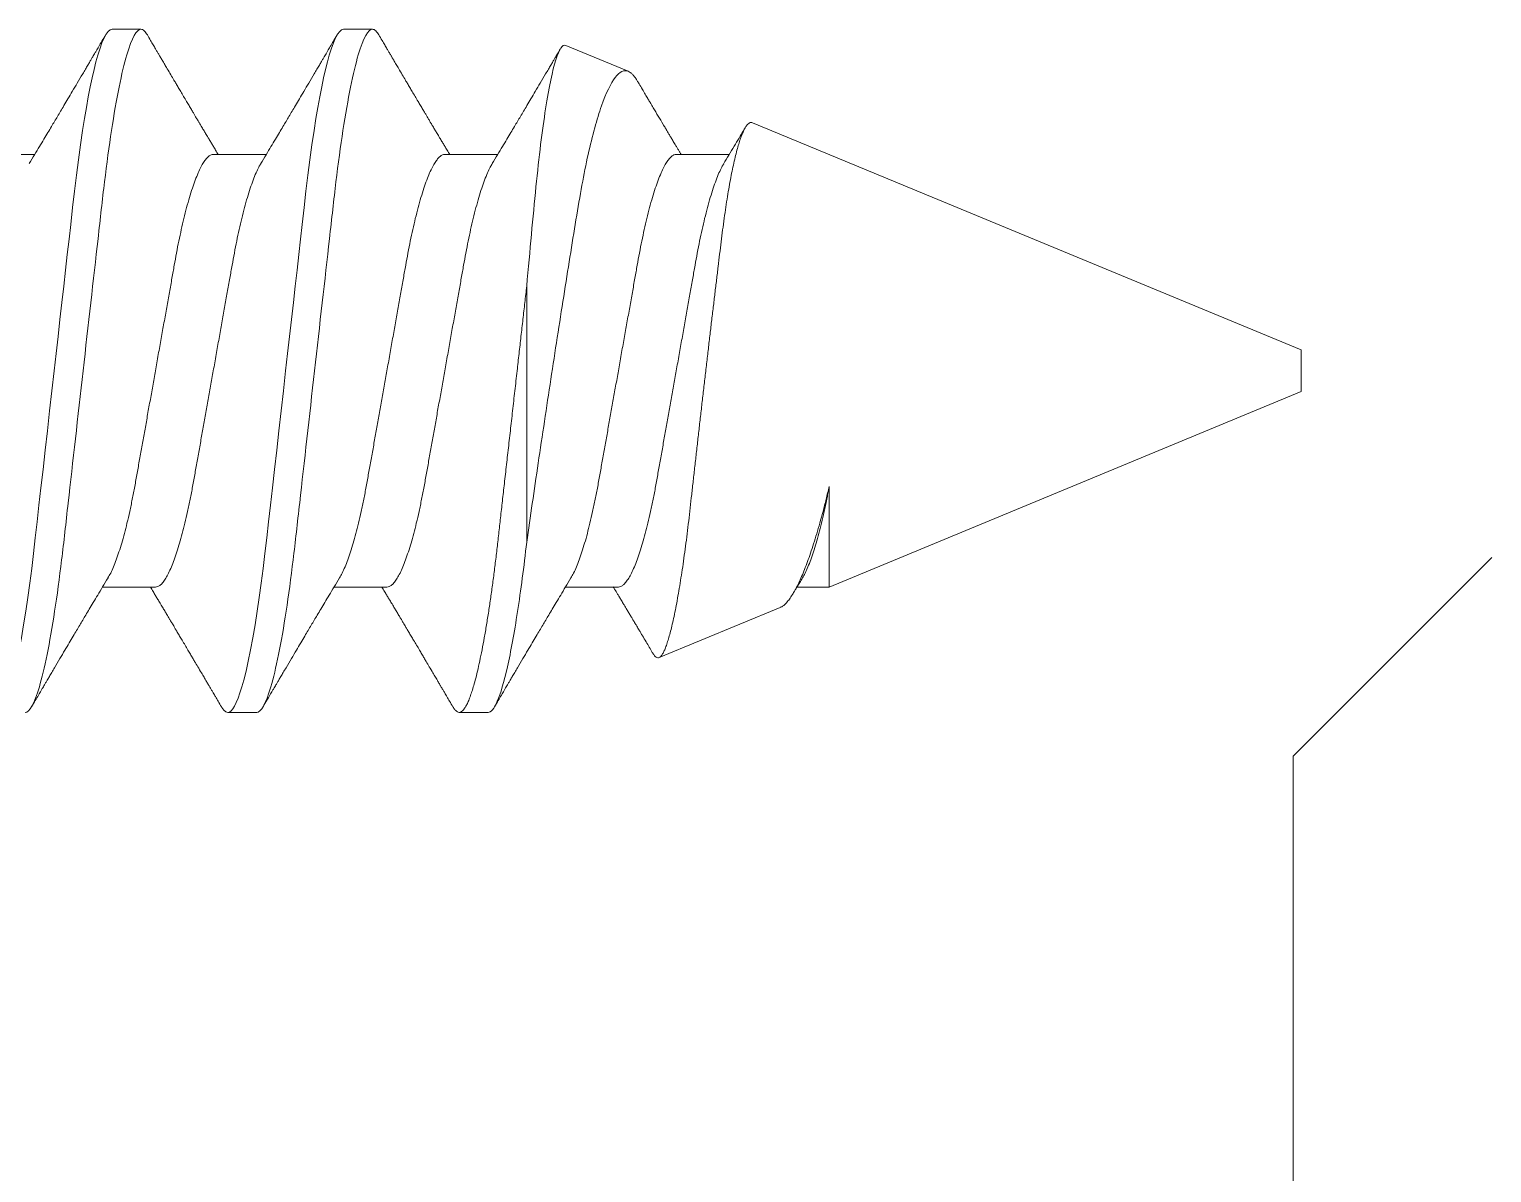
# Model space of a CAD drawing. Extents: x -82 to 113, y -82 to 93.
# Drawn here: x 27.432 to 27.7829, y 70.3162 to 70.5906 of the extents above; entities that cross this region are included whole.
import ezdxf

# ---------------------------------------------------------------- set-up
doc = ezdxf.new("R2010")
doc.units = 0
doc.header["$MEASUREMENT"] = 0
doc.linetypes.add('SLD-Solid', pattern=[0])
doc.layers.get('0').update_dxf_attribs({"linetype": 'CONTINUOUS'})
doc.layers.add('Ballons', color=7, linetype='CONTINUOUS')

# ---------------------------------------------------------------- blocks, each defined once
blk = doc.blocks.new('20254')
at = {"color": 7, "linetype": 'SLD-Solid', "lineweight": 15}
for p, q in [((1.24931, 0.082), (1.24236, 0.082)), ((1.30486, 0.082), (1.29792, 0.082)), ((1.37498, 0.05678), (1.34589, 0.06884)), ((1.225, 0.05193), (1.21229, 0.05193)), ((1.28056, 0.05193), (1.26785, 0.05193)), ((1.33611, 0.05193), (1.3234, 0.05193)), ((1.3867, 0.05193), (1.37896, 0.05193)), ((1.5, 0.005), (1.3867, 0.05193)), ((1.3867, 0.0278), (1.3867, 0.05193)), ((1.31411, -0.02037), (1.31411, 0.04113)), ((1.5, 0), (1.5, 0.005)), ((1.5, -0.005), (1.5, 0)), ((1.36829, -0.05956), (1.5, -0.005)), ((1.18333, -0.05193), (1.19604, -0.05193)), ((1.23889, -0.05193), (1.2516, -0.05193)), ((1.29444, -0.05193), (1.30715, -0.05193)), ((1.35, -0.05193), (1.36271, -0.05193)), ((1.32346, -0.07813), (1.33846, -0.07191)), ((1.21458, -0.082), (1.22153, -0.082)), ((1.27014, -0.082), (1.27708, -0.082))]:
    blk.add_line(p, q, dxfattribs=at)
at = {"color": 7, "linetype": 'SLD-Solid', "lineweight": 15, "flags": 128}
for points in [[(1.18527, 0.08062), (1.1854, 0.08084), (1.18588, 0.08149), (1.18635, 0.08187), (1.18681, 0.082), (1.18719, 0.08191), (1.18759, 0.08163), (1.188, 0.08116), (1.18842, 0.08049), (1.18886, 0.07962), (1.1893, 0.07857), (1.18974, 0.07732), (1.19019, 0.07589), (1.19064, 0.07426), (1.19119, 0.07209), (1.19173, 0.06966), (1.19228, 0.06699), (1.19282, 0.0641), (1.19335, 0.061), (1.19387, 0.05772), (1.19436, 0.05442), (1.19484, 0.051), (1.1953, 0.04746), (1.19574, 0.04382), (1.19617, 0.04011), (1.1966, 0.03626), (1.19705, 0.03226), (1.19752, 0.02812), (1.19802, 0.02366), (1.19854, 0.01907), (1.19907, 0.01439), (1.19961, 0.00963), (1.20015, 0.00483), (1.20069, 0), (1.20116, -0.00413), (1.20163, -0.00825), (1.20209, -0.01233), (1.20254, -0.01637), (1.20299, -0.02035), (1.20342, -0.02418), (1.20385, -0.02793), (1.20426, -0.03158), (1.20466, -0.03513), (1.20512, -0.03921), (1.20557, -0.04312), (1.20603, -0.04694), (1.20651, -0.05067), (1.20701, -0.05426), (1.20752, -0.05772), (1.20796, -0.06054), (1.20842, -0.06323), (1.20888, -0.06576), (1.20934, -0.06814), (1.20981, -0.07035), (1.21027, -0.07235), (1.21072, -0.07417), (1.21118, -0.07581), (1.21163, -0.07725), (1.21215, -0.07872), (1.21267, -0.07992), (1.21317, -0.08084), (1.21366, -0.08149), (1.21413, -0.08187), (1.21458, -0.082), (1.21458, -0.082)], [(1.24083, 0.08062), (1.24095, 0.08084), (1.24144, 0.08149), (1.24191, 0.08187), (1.24236, 0.082), (1.24275, 0.08191), (1.24314, 0.08163), (1.24356, 0.08116), (1.24398, 0.08049), (1.24441, 0.07962), (1.24485, 0.07857), (1.24529, 0.07732), (1.24574, 0.07589), (1.2462, 0.07426), (1.24674, 0.07209), (1.24729, 0.06966), (1.24783, 0.06699), (1.24837, 0.0641), (1.24891, 0.061), (1.24943, 0.05772), (1.24992, 0.05442), (1.25039, 0.051), (1.25085, 0.04746), (1.25129, 0.04382), (1.25172, 0.04011), (1.25216, 0.03626), (1.25261, 0.03226), (1.25307, 0.02812), (1.25358, 0.02366), (1.2541, 0.01907), (1.25463, 0.01439), (1.25516, 0.00963), (1.2557, 0.00483), (1.25625, 0), (1.25672, -0.00413), (1.25718, -0.00825), (1.25764, -0.01233), (1.2581, -0.01637), (1.25855, -0.02035), (1.25898, -0.02418), (1.2594, -0.02793), (1.25982, -0.03158), (1.26022, -0.03513), (1.26068, -0.03921), (1.26112, -0.04312), (1.26158, -0.04694), (1.26206, -0.05067), (1.26256, -0.05426), (1.26307, -0.05772), (1.26352, -0.06054), (1.26397, -0.06323), (1.26443, -0.06576), (1.2649, -0.06814), (1.26536, -0.07035), (1.26582, -0.07235), (1.26628, -0.07417), (1.26673, -0.07581), (1.26718, -0.07725), (1.26771, -0.07872), (1.26823, -0.07992), (1.26873, -0.08084), (1.26922, -0.08149), (1.26969, -0.08187), (1.27014, -0.082), (1.27014, -0.082)]]:
    blk.add_lwpolyline(points, dxfattribs=at)
at = {"color": 7, "linetype": 'SLD-Solid', "lineweight": 15}
for points, knots in [([(1.19375, 0.082), (1.19475, 0.082), (1.19592, 0.08), (1.19837, 0.07169), (1.19964, 0.06538), (1.2014, 0.05388), (1.20197, 0.04973), (1.20302, 0.04105), (1.20351, 0.03655), (1.20516, 0.02194), (1.2064, 0.01099), (1.20888, -0.01099), (1.21012, -0.02194), (1.21177, -0.03655), (1.21226, -0.04105), (1.21331, -0.04973), (1.21387, -0.05388), (1.21564, -0.06538), (1.21691, -0.07169), (1.21936, -0.08), (1.22053, -0.082), (1.22153, -0.082)], [0, 0, 0, 0, 0.125, 0.125, 0.25, 0.25, 0.3125, 0.3125, 0.375, 0.375, 0.5, 0.5, 0.625, 0.625, 0.6875, 0.6875, 0.75, 0.75, 0.875, 0.875, 1, 1, 1, 1]), ([(1.24931, 0.082), (1.25031, 0.082), (1.25148, 0.08), (1.25392, 0.07169), (1.2552, 0.06538), (1.25696, 0.05388), (1.25752, 0.04973), (1.25858, 0.04105), (1.25907, 0.03655), (1.26072, 0.02194), (1.26195, 0.01099), (1.26443, -0.01099), (1.26567, -0.02194), (1.26732, -0.03655), (1.26781, -0.04105), (1.26886, -0.04973), (1.26943, -0.05388), (1.27119, -0.06538), (1.27246, -0.07169), (1.27491, -0.08), (1.27608, -0.082), (1.27708, -0.082)], [0, 0, 0, 0, 0.125, 0.125, 0.25, 0.25, 0.3125, 0.3125, 0.375, 0.375, 0.5, 0.5, 0.625, 0.625, 0.6875, 0.6875, 0.75, 0.75, 0.875, 0.875, 1, 1, 1, 1]), ([(1.29639, 0.08062), (1.29643, 0.08069), (1.29663, 0.08108), (1.29699, 0.08152), (1.29747, 0.08192), (1.2979, 0.08204), (1.2983, 0.08194), (1.2987, 0.08166), (1.29911, 0.08119), (1.29954, 0.08052), (1.29997, 0.07965), (1.30041, 0.0786), (1.30085, 0.07735), (1.3013, 0.07592), (1.30178, 0.07419), (1.3023, 0.07213), (1.30284, 0.0697), (1.30339, 0.06703), (1.30393, 0.06414), (1.30446, 0.06104), (1.30498, 0.05781), (1.30547, 0.05446), (1.30595, 0.05104), (1.30641, 0.04749), (1.30685, 0.04386), (1.30728, 0.04012), (1.30771, 0.03626), (1.30816, 0.03226), (1.30864, 0.02806), (1.30913, 0.02366), (1.30965, 0.01907), (1.31018, 0.01439), (1.31072, 0.00963), (1.31126, 0.00483), (1.31178, 0.00023), (1.31227, -0.00414), (1.31274, -0.00826), (1.3132, -0.01234), (1.31366, -0.01639), (1.31396, -0.01904), (1.31411, -0.02037)], [0, 0, 0, 0, 0.006963, 0.035296, 0.063289, 0.090904, 0.1145, 0.138375, 0.162508, 0.186872, 0.211441, 0.235743, 0.260189, 0.284748, 0.309391, 0.338795, 0.368222, 0.39762, 0.426938, 0.456125, 0.485129, 0.512603, 0.539828, 0.566767, 0.593385, 0.619672, 0.646109, 0.672884, 0.699964, 0.72862, 0.757526, 0.786636, 0.8159, 0.845269, 0.874689, 0.899882, 0.925041, 0.950135, 0.975132, 1, 1, 1, 1]), ([(1.30486, 0.082), (1.30553, 0.082), (1.30627, 0.08114), (1.30783, 0.07749), (1.30866, 0.0747), (1.31031, 0.06741), (1.31113, 0.0629), (1.3127, 0.05271), (1.31344, 0.04703), (1.31411, 0.04113)], [0, 0, 0, 0, 0.25, 0.25, 0.5, 0.5, 0.75, 0.75, 1, 1, 1, 1]), ([(1.21362, 0.04973), (1.21318, 0.05045), (1.21236, 0.05182), (1.21119, 0.05377), (1.21012, 0.05555), (1.20917, 0.05715), (1.20832, 0.05857), (1.20755, 0.05986), (1.20682, 0.06109), (1.20607, 0.06235), (1.20523, 0.06376), (1.2043, 0.06535), (1.20323, 0.06715), (1.20205, 0.06914), (1.201, 0.07092), (1.20015, 0.07236), (1.19958, 0.07334), (1.19909, 0.07417), (1.19873, 0.07477), (1.19847, 0.07522), (1.19823, 0.07563), (1.19792, 0.07615), (1.19748, 0.0769), (1.19689, 0.0779), (1.19613, 0.0792), (1.19558, 0.08013), (1.19528, 0.08064)], [0, 0, 0, 0, 0.069971, 0.133057, 0.190547, 0.242491, 0.288789, 0.328728, 0.367368, 0.408273, 0.451738, 0.504295, 0.56186, 0.626323, 0.697702, 0.734108, 0.765806, 0.792587, 0.814446, 0.823999, 0.836768, 0.853658, 0.874669, 0.909102, 0.950877, 1, 1, 1, 1]), ([(1.24083, 0.08064), (1.24057, 0.0802), (1.2401, 0.0794), (1.23945, 0.07829), (1.23893, 0.0774), (1.23855, 0.07677), (1.23831, 0.07635), (1.23817, 0.07611), (1.23798, 0.07579), (1.23768, 0.07529), (1.23722, 0.07449), (1.23666, 0.07354), (1.23596, 0.07237), (1.23522, 0.0711), (1.23451, 0.06991), (1.23392, 0.06891), (1.23338, 0.068), (1.23278, 0.06698), (1.23212, 0.06585), (1.23145, 0.06473), (1.23082, 0.06367), (1.23028, 0.06276), (1.2298, 0.06195), (1.22942, 0.06131), (1.22912, 0.06081), (1.22888, 0.0604), (1.22862, 0.05996), (1.22828, 0.05939), (1.22785, 0.05866), (1.22736, 0.05784), (1.22681, 0.05693), (1.22626, 0.056), (1.22572, 0.0551), (1.22522, 0.05426), (1.22469, 0.05339), (1.22423, 0.05261), (1.22392, 0.0521), (1.22382, 0.05193)], [0, 0, 0, 0, 0.045775, 0.084131, 0.115074, 0.138612, 0.150192, 0.158483, 0.163856, 0.183478, 0.211094, 0.246472, 0.282539, 0.333808, 0.378477, 0.407016, 0.438347, 0.473682, 0.513015, 0.556336, 0.590525, 0.623905, 0.651915, 0.674505, 0.691683, 0.703738, 0.717681, 0.737473, 0.76311, 0.793819, 0.82368, 0.85875, 0.890451, 0.918808, 0.946488, 0.981767, 1, 1, 1, 1]), ([(1.26917, 0.04973), (1.26874, 0.05045), (1.26792, 0.05182), (1.26674, 0.05377), (1.26568, 0.05555), (1.26472, 0.05715), (1.26388, 0.05857), (1.26311, 0.05986), (1.26238, 0.06109), (1.26163, 0.06235), (1.26079, 0.06376), (1.25985, 0.06535), (1.25879, 0.06715), (1.25761, 0.06914), (1.25656, 0.07092), (1.25571, 0.07236), (1.25513, 0.07334), (1.25464, 0.07417), (1.25429, 0.07477), (1.25402, 0.07522), (1.25378, 0.07563), (1.25347, 0.07615), (1.25304, 0.0769), (1.25245, 0.0779), (1.25168, 0.0792), (1.25113, 0.08013), (1.25084, 0.08064)], [0, 0, 0, 0, 0.06997, 0.133056, 0.190547, 0.242492, 0.288789, 0.328727, 0.367368, 0.408273, 0.451739, 0.504296, 0.561859, 0.626323, 0.697701, 0.734108, 0.765807, 0.792588, 0.814447, 0.823999, 0.836769, 0.853658, 0.87467, 0.909103, 0.950877, 1, 1, 1, 1]), ([(1.29639, 0.08064), (1.29613, 0.0802), (1.29565, 0.0794), (1.29501, 0.07829), (1.29448, 0.0774), (1.29411, 0.07677), (1.29387, 0.07635), (1.29372, 0.07611), (1.29354, 0.07579), (1.29324, 0.07529), (1.29277, 0.07449), (1.29221, 0.07354), (1.29152, 0.07237), (1.29077, 0.0711), (1.29007, 0.06991), (1.28948, 0.06891), (1.28894, 0.068), (1.28834, 0.06698), (1.28767, 0.06585), (1.28701, 0.06473), (1.28638, 0.06367), (1.28584, 0.06276), (1.28536, 0.06195), (1.28497, 0.06131), (1.28468, 0.06081), (1.28443, 0.0604), (1.28417, 0.05996), (1.28384, 0.05939), (1.2834, 0.05866), (1.28291, 0.05784), (1.28237, 0.05693), (1.28182, 0.056), (1.28127, 0.0551), (1.28077, 0.05426), (1.28025, 0.05339), (1.27979, 0.05261), (1.27948, 0.0521), (1.27937, 0.05193)], [0, 0, 0, 0, 0.0457763, 0.0841311, 0.1150753, 0.1386121, 0.1501926, 0.1584832, 0.1638562, 0.1834789, 0.2110939, 0.2464732, 0.2825388, 0.3338072, 0.3784767, 0.4070159, 0.4383471, 0.4736824, 0.5130146, 0.556337, 0.5905243, 0.6239058, 0.6519153, 0.6745058, 0.6916829, 0.7037371, 0.7176809, 0.7374726, 0.7631106, 0.7938185, 0.8236794, 0.8587502, 0.8904516, 0.9188074, 0.9464869, 0.9817661, 1, 1, 1, 1]), ([(1.32473, 0.04973), (1.32429, 0.05045), (1.32347, 0.05182), (1.3223, 0.05377), (1.32124, 0.05555), (1.32028, 0.05715), (1.31943, 0.05857), (1.31867, 0.05986), (1.31793, 0.06109), (1.31718, 0.06235), (1.31634, 0.06376), (1.31541, 0.06535), (1.31434, 0.06715), (1.31316, 0.06914), (1.31211, 0.07092), (1.31126, 0.07236), (1.31069, 0.07334), (1.3102, 0.07417), (1.30985, 0.07477), (1.30958, 0.07522), (1.30934, 0.07563), (1.30903, 0.07615), (1.30859, 0.0769), (1.308, 0.0779), (1.30724, 0.0792), (1.30669, 0.08013), (1.30639, 0.08064)], [0, 0, 0, 0, 0.069971, 0.133057, 0.190547, 0.242491, 0.288789, 0.328728, 0.367368, 0.408273, 0.451738, 0.504295, 0.56186, 0.626323, 0.697702, 0.734108, 0.765806, 0.792587, 0.814446, 0.823999, 0.836768, 0.853658, 0.874669, 0.909102, 0.950877, 1, 1, 1, 1]), ([(1.34438, 0.06781), (1.34434, 0.06773), (1.34406, 0.06725), (1.34352, 0.06634), (1.34273, 0.06501), (1.34205, 0.06386), (1.3415, 0.06294), (1.34114, 0.06232), (1.34081, 0.06178), (1.34056, 0.06135), (1.34034, 0.06099), (1.34012, 0.06061), (1.33984, 0.06015), (1.33949, 0.05956), (1.33907, 0.05885), (1.3386, 0.05807), (1.33813, 0.05728), (1.33769, 0.05653), (1.33722, 0.05575), (1.33673, 0.05494), (1.33627, 0.05417), (1.33581, 0.05339), (1.33552, 0.05291), (1.33474, 0.05162), (1.33492, 0.05192), (1.33493, 0.05193)], [0, 0, 0, 0, 0.013873, 0.089868, 0.171688, 0.264517, 0.305472, 0.345937, 0.37994, 0.407182, 0.427661, 0.448037, 0.47823, 0.514601, 0.559283, 0.611364, 0.661923, 0.708696, 0.751689, 0.810178, 0.859833, 0.900848, 0.944728, 0.998455, 1, 1, 1, 1]), ([(1.36829, -0.05956), (1.36817, -0.05959), (1.36794, -0.05965), (1.36757, -0.05953), (1.3672, -0.05925), (1.36681, -0.05879), (1.36642, -0.05815), (1.36602, -0.05732), (1.36561, -0.05631), (1.36519, -0.05512), (1.36477, -0.05373), (1.36435, -0.05215), (1.36392, -0.05038), (1.3635, -0.04846), (1.36309, -0.0464), (1.36269, -0.0442), (1.36229, -0.04184), (1.3619, -0.03932), (1.36151, -0.03664), (1.36113, -0.03386), (1.36077, -0.03099), (1.36042, -0.02806), (1.36005, -0.02501), (1.35967, -0.02185), (1.35928, -0.0186), (1.35888, -0.01526), (1.35847, -0.01185), (1.35806, -0.00838), (1.35765, -0.00484), (1.35723, -0.00124), (1.3568, 0.0024), (1.35638, 0.00603), (1.35597, 0.00962), (1.35556, 0.01317), (1.35516, 0.01673), (1.35476, 0.02027), (1.35436, 0.02379), (1.35398, 0.02721), (1.35361, 0.03052), (1.35326, 0.03371), (1.35289, 0.03684), (1.35252, 0.0399), (1.35213, 0.04286), (1.35174, 0.04571), (1.35134, 0.04843), (1.35093, 0.05101), (1.35052, 0.05347), (1.3501, 0.05579), (1.34968, 0.05795), (1.34926, 0.05993), (1.34885, 0.06172), (1.34844, 0.06332), (1.34803, 0.06473), (1.34762, 0.06596), (1.34722, 0.06699), (1.34683, 0.06779), (1.34645, 0.06838), (1.34609, 0.06875), (1.34573, 0.06892), (1.34536, 0.06888), (1.34498, 0.06862), (1.34466, 0.06827), (1.34446, 0.06792), (1.34439, 0.0678)], [0, 0, 0, 0, 0.014883, 0.029776, 0.044658, 0.059928, 0.075208, 0.090478, 0.106173, 0.121881, 0.137577, 0.153726, 0.169889, 0.186039, 0.201762, 0.217497, 0.233221, 0.249402, 0.265597, 0.281779, 0.297465, 0.313163, 0.328851, 0.344955, 0.361071, 0.377176, 0.393531, 0.409899, 0.426254, 0.443076, 0.459911, 0.476733, 0.493232, 0.509743, 0.526242, 0.543222, 0.560215, 0.577194, 0.593668, 0.610154, 0.626629, 0.64355, 0.660485, 0.677407, 0.694423, 0.711453, 0.728469, 0.745965, 0.763474, 0.78097, 0.798244, 0.815531, 0.832806, 0.850582, 0.868374, 0.88615, 0.90341, 0.920682, 0.937942, 0.955681, 0.973433, 0.991171, 1, 1, 1, 1]), ([(1.37497, 0.05676), (1.37508, 0.05672), (1.3754, 0.0566), (1.37595, 0.05618), (1.37663, 0.0555), (1.37733, 0.05458), (1.37803, 0.0535), (1.37872, 0.05227), (1.3794, 0.05092), (1.38009, 0.0494), (1.38079, 0.0477), (1.38151, 0.04583), (1.38223, 0.04378), (1.38298, 0.04154), (1.38372, 0.03912), (1.38448, 0.03653), (1.38523, 0.03377), (1.38598, 0.03086), (1.38646, 0.02882), (1.3867, 0.0278)], [0, 0, 0, 0, 0.032154, 0.092816, 0.155511, 0.218268, 0.280964, 0.337647, 0.394376, 0.45106, 0.50944, 0.56787, 0.62625, 0.687446, 0.748696, 0.809891, 0.87324, 0.936652, 1, 1, 1, 1]), ([(1.38028, 0.04973), (1.38007, 0.05009), (1.37967, 0.05075), (1.37912, 0.05166), (1.37868, 0.0524), (1.37833, 0.05297), (1.37813, 0.05331), (1.37805, 0.05345), (1.37804, 0.05346)], [0, 0, 0, 0, 0.288096, 0.531588, 0.730374, 0.884357, 0.993461, 1, 1, 1, 1]), ([(1.21361, 0.04973), (1.21383, 0.04935), (1.21427, 0.04858), (1.21494, 0.0471), (1.2156, 0.0454), (1.21626, 0.04349), (1.21691, 0.04138), (1.21755, 0.03907), (1.21819, 0.03654), (1.21883, 0.03379), (1.21945, 0.03085), (1.22005, 0.02779), (1.22061, 0.02461), (1.2212, 0.02128), (1.22181, 0.01788), (1.22243, 0.0144), (1.22306, 0.0109), (1.2237, 0.00731), (1.22435, 0.00367), (1.22501, -0.00007), (1.22569, -0.00389), (1.22638, -0.00775), (1.22706, -0.01154), (1.22772, -0.01524), (1.22836, -0.01882), (1.22896, -0.02219), (1.22952, -0.02534), (1.23005, -0.02832), (1.23062, -0.03119), (1.23121, -0.03395), (1.23183, -0.03664), (1.23249, -0.03922), (1.23317, -0.04165), (1.23386, -0.04386), (1.23456, -0.04583), (1.23525, -0.04753), (1.23592, -0.04894), (1.23656, -0.05006), (1.23718, -0.0509), (1.23777, -0.0515), (1.23835, -0.05186), (1.23871, -0.05191), (1.23889, -0.05193)], [0, 0, 0, 0, 0.025043, 0.051294, 0.076128, 0.100977, 0.125773, 0.150453, 0.174953, 0.200674, 0.226058, 0.251043, 0.275664, 0.300588, 0.325918, 0.35012, 0.374574, 0.399221, 0.423998, 0.448841, 0.475188, 0.501456, 0.527569, 0.553452, 0.579036, 0.604257, 0.62765, 0.650889, 0.674505, 0.698468, 0.722729, 0.748719, 0.774908, 0.801219, 0.827575, 0.853898, 0.880109, 0.904652, 0.928968, 0.952999, 0.976692, 1, 1, 1, 1]), ([(1.225, 0.05193), (1.22519, 0.0519), (1.22558, 0.05185), (1.22619, 0.05144), (1.22682, 0.05077), (1.22748, 0.04982), (1.22815, 0.04858), (1.22882, 0.0471), (1.22949, 0.04539), (1.23015, 0.04349), (1.2308, 0.04138), (1.23144, 0.03907), (1.23208, 0.03654), (1.23271, 0.03379), (1.23334, 0.03085), (1.23393, 0.02779), (1.2345, 0.02461), (1.23509, 0.02128), (1.2357, 0.01788), (1.23632, 0.0144), (1.23695, 0.0109), (1.23759, 0.00731), (1.23823, 0.00367), (1.2389, -0.00007), (1.23958, -0.00389), (1.24027, -0.00775), (1.24095, -0.01154), (1.24161, -0.01524), (1.24224, -0.01882), (1.24284, -0.02219), (1.24341, -0.02534), (1.24394, -0.02832), (1.24451, -0.03119), (1.2451, -0.03395), (1.24572, -0.03664), (1.24638, -0.03922), (1.24706, -0.04165), (1.24775, -0.04386), (1.24845, -0.04583), (1.24914, -0.04753), (1.24975, -0.04883), (1.25012, -0.04946), (1.25027, -0.04971)], [0, 0, 0, 0, 0.024733, 0.049897, 0.075434, 0.10128, 0.127365, 0.153616, 0.178452, 0.203301, 0.228098, 0.252779, 0.277279, 0.303001, 0.328385, 0.353372, 0.377993, 0.402917, 0.428248, 0.452451, 0.476906, 0.501553, 0.526331, 0.551175, 0.577522, 0.603791, 0.629905, 0.655789, 0.681374, 0.706595, 0.729989, 0.753229, 0.776845, 0.800809, 0.82507, 0.851061, 0.877251, 0.903563, 0.92992, 0.956243, 0.982455, 1, 1, 1, 1]), ([(1.26917, 0.04973), (1.26939, 0.04935), (1.26983, 0.04858), (1.27049, 0.0471), (1.27116, 0.0454), (1.27181, 0.04349), (1.27246, 0.04138), (1.2731, 0.03907), (1.27375, 0.03654), (1.27438, 0.03379), (1.275, 0.03085), (1.2756, 0.02779), (1.27617, 0.02461), (1.27676, 0.02128), (1.27737, 0.01788), (1.27799, 0.0144), (1.27861, 0.0109), (1.27925, 0.00731), (1.2799, 0.00367), (1.28057, -0.00007), (1.28125, -0.00389), (1.28194, -0.00775), (1.28261, -0.01154), (1.28327, -0.01524), (1.28391, -0.01882), (1.28451, -0.02219), (1.28507, -0.02534), (1.28561, -0.02832), (1.28618, -0.03119), (1.28677, -0.03395), (1.28739, -0.03664), (1.28805, -0.03922), (1.28873, -0.04165), (1.28942, -0.04386), (1.29011, -0.04583), (1.2908, -0.04753), (1.29148, -0.04894), (1.29212, -0.05006), (1.29274, -0.0509), (1.29333, -0.0515), (1.2939, -0.05186), (1.29426, -0.05191), (1.29444, -0.05193)], [0, 0, 0, 0, 0.025043, 0.051294, 0.076128, 0.100977, 0.125773, 0.150453, 0.174953, 0.200674, 0.226058, 0.251043, 0.275664, 0.300587, 0.325918, 0.35012, 0.374574, 0.399221, 0.423998, 0.448841, 0.475188, 0.501456, 0.527569, 0.553452, 0.579036, 0.604257, 0.62765, 0.650889, 0.674505, 0.698468, 0.722729, 0.748719, 0.774908, 0.801219, 0.827575, 0.853898, 0.880109, 0.904652, 0.928968, 0.952999, 0.976692, 1, 1, 1, 1]), ([(1.28056, 0.05193), (1.28075, 0.0519), (1.28113, 0.05185), (1.28174, 0.05144), (1.28238, 0.05077), (1.28303, 0.04982), (1.28371, 0.04858), (1.28438, 0.0471), (1.28505, 0.04539), (1.2857, 0.04349), (1.28635, 0.04138), (1.28699, 0.03907), (1.28763, 0.03654), (1.28827, 0.03379), (1.28889, 0.03085), (1.28949, 0.02779), (1.29006, 0.02461), (1.29065, 0.02128), (1.29126, 0.01788), (1.29188, 0.0144), (1.2925, 0.0109), (1.29314, 0.00731), (1.29379, 0.00367), (1.29446, -0.00007), (1.29514, -0.00389), (1.29583, -0.00775), (1.2965, -0.01154), (1.29716, -0.01524), (1.2978, -0.01882), (1.2984, -0.02219), (1.29896, -0.02534), (1.2995, -0.02832), (1.30007, -0.03119), (1.30066, -0.03395), (1.30128, -0.03664), (1.30193, -0.03922), (1.30262, -0.04165), (1.30331, -0.04386), (1.304, -0.04583), (1.30469, -0.04753), (1.3053, -0.04883), (1.30568, -0.04946), (1.30583, -0.04971)], [0, 0, 0, 0, 0.0247332, 0.0498972, 0.075434, 0.1012797, 0.127365, 0.1536163, 0.1784515, 0.2033008, 0.2280981, 0.2527787, 0.2772794, 0.3030009, 0.3283854, 0.3533715, 0.3779927, 0.4029172, 0.4282484, 0.4524509, 0.4769056, 0.5015532, 0.5263312, 0.5511749, 0.5775221, 0.603791, 0.6299046, 0.6557889, 0.6813739, 0.7065948, 0.7299886, 0.7532288, 0.7768448, 0.8008093, 0.82507, 0.8510614, 0.8772508, 0.9035628, 0.9299197, 0.9562429, 0.9824545, 1, 1, 1, 1]), ([(1.32473, 0.04973), (1.32494, 0.04935), (1.32538, 0.04858), (1.32605, 0.0471), (1.32671, 0.0454), (1.32737, 0.04349), (1.32802, 0.04138), (1.32866, 0.03907), (1.3293, 0.03654), (1.32994, 0.03379), (1.33056, 0.03085), (1.33116, 0.02779), (1.33172, 0.02461), (1.33232, 0.02128), (1.33292, 0.01788), (1.33354, 0.0144), (1.33417, 0.0109), (1.33481, 0.00731), (1.33546, 0.00367), (1.33612, -0.00007), (1.3368, -0.00389), (1.33749, -0.00775), (1.33817, -0.01154), (1.33883, -0.01524), (1.33947, -0.01882), (1.34007, -0.02219), (1.34063, -0.02534), (1.34117, -0.02832), (1.34173, -0.03119), (1.34232, -0.03395), (1.34295, -0.03664), (1.3436, -0.03922), (1.34428, -0.04165), (1.34497, -0.04386), (1.34567, -0.04583), (1.34636, -0.04753), (1.34703, -0.04894), (1.34768, -0.05006), (1.34829, -0.0509), (1.34889, -0.0515), (1.34946, -0.05186), (1.34982, -0.05191), (1.35, -0.05193)], [0, 0, 0, 0, 0.025043, 0.051294, 0.076128, 0.100977, 0.125773, 0.150453, 0.174953, 0.200674, 0.226058, 0.251043, 0.275664, 0.300588, 0.325918, 0.35012, 0.374574, 0.399221, 0.423998, 0.448841, 0.475188, 0.501456, 0.527569, 0.553452, 0.579036, 0.604257, 0.62765, 0.650889, 0.674505, 0.698468, 0.722729, 0.748719, 0.774908, 0.801219, 0.827575, 0.853898, 0.880109, 0.904652, 0.928968, 0.952999, 0.976692, 1, 1, 1, 1]), ([(1.33611, 0.05193), (1.3363, 0.0519), (1.33669, 0.05185), (1.3373, 0.05144), (1.33793, 0.05077), (1.33859, 0.04982), (1.33926, 0.04858), (1.33994, 0.0471), (1.3406, 0.04539), (1.34126, 0.04349), (1.34191, 0.04138), (1.34255, 0.03907), (1.34319, 0.03654), (1.34383, 0.03379), (1.34445, 0.03085), (1.34505, 0.02779), (1.34561, 0.02461), (1.3462, 0.02128), (1.34681, 0.01788), (1.34743, 0.0144), (1.34806, 0.0109), (1.3487, 0.00731), (1.34935, 0.00367), (1.35001, -0.00007), (1.35069, -0.00389), (1.35138, -0.00775), (1.35206, -0.01154), (1.35272, -0.01524), (1.35336, -0.01882), (1.35396, -0.02219), (1.35452, -0.02534), (1.35505, -0.02832), (1.35562, -0.03119), (1.35621, -0.03395), (1.35683, -0.03664), (1.35749, -0.03922), (1.35817, -0.04165), (1.35886, -0.04386), (1.35956, -0.04583), (1.36025, -0.04753), (1.36086, -0.04883), (1.36123, -0.04946), (1.36138, -0.04971)], [0, 0, 0, 0, 0.024733, 0.049897, 0.075434, 0.10128, 0.127365, 0.153616, 0.178451, 0.203301, 0.228098, 0.252778, 0.277279, 0.303, 0.328385, 0.353371, 0.377992, 0.402917, 0.428248, 0.45245, 0.476905, 0.501552, 0.52633, 0.551174, 0.577521, 0.60379, 0.629904, 0.655788, 0.681373, 0.706594, 0.729988, 0.753228, 0.776844, 0.800808, 0.825069, 0.85106, 0.87725, 0.903562, 0.929918, 0.956242, 0.982453, 1, 1, 1, 1]), ([(1.38028, 0.04973), (1.3805, 0.04935), (1.38094, 0.04858), (1.3816, 0.0471), (1.38227, 0.0454), (1.38292, 0.04349), (1.38357, 0.04138), (1.38422, 0.03907), (1.38486, 0.03655), (1.38549, 0.03381), (1.38611, 0.03089), (1.38651, 0.02883), (1.3867, 0.0278)], [0, 0, 0, 0, 0.0999794, 0.2047019, 0.3037748, 0.4029033, 0.5018253, 0.6002807, 0.6980195, 0.8000889, 0.9008297, 1, 1, 1, 1]), ([(1.31411, 0.04113), (1.31498, 0.03505), (1.3159, 0.02872), (1.31785, 0.01557), (1.31888, 0.00874), (1.32092, -0.00466), (1.32197, -0.01142), (1.324, -0.02431), (1.32499, -0.03044), (1.32688, -0.04208), (1.32782, -0.0473), (1.32988, -0.0565), (1.33097, -0.06047), (1.33315, -0.06668), (1.33427, -0.06901), (1.33643, -0.07181), (1.33747, -0.07232), (1.33846, -0.07191)], [0, 0, 0, 0, 0.125, 0.125, 0.25, 0.25, 0.375, 0.375, 0.5, 0.5, 0.625, 0.625, 0.75, 0.75, 0.875, 0.875, 1, 1, 1, 1]), ([(1.32346, -0.07813), (1.32272, -0.07843), (1.32194, -0.07728), (1.32029, -0.07207), (1.31947, -0.06815), (1.31783, -0.05771), (1.31706, -0.05142), (1.3156, -0.03688), (1.31489, -0.0289), (1.31411, -0.02037)], [0, 0, 0, 0, 0.25, 0.25, 0.5, 0.5, 0.75, 0.75, 1, 1, 1, 1]), ([(1.19472, -0.04973), (1.19515, -0.05045), (1.19597, -0.05182), (1.19715, -0.05377), (1.19821, -0.05555), (1.19917, -0.05715), (1.20001, -0.05857), (1.20078, -0.05986), (1.20151, -0.06109), (1.20226, -0.06235), (1.2031, -0.06376), (1.20404, -0.06535), (1.2051, -0.06715), (1.20628, -0.06914), (1.20733, -0.07092), (1.20818, -0.07236), (1.20876, -0.07334), (1.20925, -0.07417), (1.2096, -0.07477), (1.20987, -0.07522), (1.21011, -0.07563), (1.21041, -0.07615), (1.21085, -0.0769), (1.21144, -0.0779), (1.2122, -0.0792), (1.21276, -0.08013), (1.21305, -0.08064)], [0, 0, 0, 0, 0.06997, 0.133056, 0.190547, 0.242491, 0.288789, 0.328727, 0.367368, 0.408273, 0.451739, 0.504295, 0.561859, 0.626323, 0.697701, 0.734108, 0.765807, 0.792588, 0.814447, 0.823999, 0.836769, 0.853657, 0.874669, 0.909103, 0.950877, 1, 1, 1, 1]), ([(1.22306, -0.08064), (1.22332, -0.0802), (1.22379, -0.0794), (1.22444, -0.07829), (1.22496, -0.0774), (1.22533, -0.07677), (1.22558, -0.07635), (1.22572, -0.07611), (1.22591, -0.07579), (1.2262, -0.07529), (1.22667, -0.0745), (1.22723, -0.07355), (1.22792, -0.07238), (1.22866, -0.07112), (1.22937, -0.06992), (1.22996, -0.06892), (1.2305, -0.068), (1.2311, -0.06699), (1.23177, -0.06585), (1.23244, -0.06473), (1.23307, -0.06367), (1.23361, -0.06276), (1.23408, -0.06195), (1.23447, -0.06131), (1.23476, -0.06081), (1.23501, -0.0604), (1.23527, -0.05996), (1.23561, -0.05939), (1.23604, -0.05866), (1.23653, -0.05784), (1.23708, -0.05693), (1.23763, -0.056), (1.23817, -0.0551), (1.23867, -0.05426), (1.23919, -0.05339), (1.23966, -0.05261), (1.23997, -0.0521), (1.24007, -0.05193)], [0, 0, 0, 0, 0.045774, 0.08413, 0.115072, 0.13861, 0.150189, 0.15848, 0.163852, 0.183434, 0.210946, 0.246161, 0.282089, 0.333268, 0.378004, 0.406681, 0.438141, 0.473574, 0.512974, 0.556334, 0.590531, 0.623912, 0.651921, 0.674511, 0.691688, 0.703742, 0.717685, 0.737478, 0.763114, 0.793822, 0.823683, 0.858752, 0.890453, 0.91881, 0.946488, 0.981766, 1, 1, 1, 1]), ([(1.25027, -0.04973), (1.25071, -0.05045), (1.25153, -0.05182), (1.2527, -0.05377), (1.25376, -0.05555), (1.25472, -0.05715), (1.25557, -0.05857), (1.25633, -0.05986), (1.25707, -0.06109), (1.25782, -0.06235), (1.25866, -0.06376), (1.25959, -0.06535), (1.26066, -0.06715), (1.26184, -0.06914), (1.26289, -0.07092), (1.26374, -0.07236), (1.26431, -0.07334), (1.2648, -0.07417), (1.26515, -0.07477), (1.26542, -0.07522), (1.26566, -0.07563), (1.26597, -0.07615), (1.26641, -0.0769), (1.267, -0.0779), (1.26776, -0.0792), (1.26831, -0.08013), (1.26861, -0.08064)], [0, 0, 0, 0, 0.0699703, 0.1330562, 0.1905469, 0.2424916, 0.2887894, 0.3287283, 0.3673682, 0.4082728, 0.4517387, 0.5042958, 0.5618605, 0.6263239, 0.6977025, 0.7341084, 0.765807, 0.7925882, 0.8144466, 0.8239994, 0.8367685, 0.8536584, 0.8746704, 0.9091033, 0.9508766, 1, 1, 1, 1]), ([(1.27861, -0.08064), (1.27887, -0.0802), (1.27934, -0.0794), (1.27999, -0.07829), (1.28052, -0.0774), (1.28089, -0.07677), (1.28113, -0.07635), (1.28128, -0.07611), (1.28146, -0.07579), (1.28176, -0.07529), (1.28223, -0.0745), (1.28278, -0.07355), (1.28347, -0.07238), (1.28422, -0.07112), (1.28492, -0.06992), (1.28552, -0.06892), (1.28606, -0.068), (1.28666, -0.06699), (1.28733, -0.06585), (1.28799, -0.06473), (1.28862, -0.06367), (1.28916, -0.06276), (1.28964, -0.06195), (1.29003, -0.06131), (1.29032, -0.06081), (1.29057, -0.0604), (1.29083, -0.05996), (1.29116, -0.05939), (1.2916, -0.05866), (1.29209, -0.05784), (1.29263, -0.05693), (1.29318, -0.056), (1.29373, -0.0551), (1.29423, -0.05426), (1.29475, -0.05339), (1.29521, -0.05261), (1.29552, -0.0521), (1.29563, -0.05193)], [0, 0, 0, 0, 0.045774, 0.08413, 0.115074, 0.13861, 0.150189, 0.158481, 0.163853, 0.183434, 0.210947, 0.246163, 0.28209, 0.333268, 0.378004, 0.406682, 0.438142, 0.473574, 0.512975, 0.556334, 0.590532, 0.623913, 0.651921, 0.674511, 0.691688, 0.703743, 0.717686, 0.737478, 0.763115, 0.793823, 0.823683, 0.858752, 0.890454, 0.91881, 0.946489, 0.981767, 1, 1, 1, 1]), ([(1.30583, -0.04973), (1.30626, -0.05045), (1.30708, -0.05182), (1.30826, -0.05377), (1.30932, -0.05555), (1.31028, -0.05715), (1.31112, -0.05857), (1.31189, -0.05986), (1.31262, -0.06109), (1.31337, -0.06235), (1.31421, -0.06376), (1.31515, -0.06535), (1.31621, -0.06715), (1.31739, -0.06914), (1.31844, -0.07092), (1.31929, -0.07236), (1.31987, -0.07334), (1.32036, -0.07417), (1.32071, -0.07477), (1.32098, -0.07522), (1.32122, -0.07563), (1.32152, -0.07615), (1.32184, -0.07669), (1.32206, -0.07706), (1.32215, -0.07722)], [0, 0, 0, 0, 0.07867, 0.149599, 0.214238, 0.27264, 0.324695, 0.369599, 0.413044, 0.459034, 0.507904, 0.566995, 0.631717, 0.704195, 0.784448, 0.825382, 0.861022, 0.891132, 0.915709, 0.926449, 0.940806, 0.959795, 0.983419, 1, 1, 1, 1]), ([(1.34083, -0.06933), (1.34091, -0.0692), (1.34126, -0.06861), (1.34184, -0.06762), (1.34254, -0.06644), (1.34313, -0.06544), (1.34363, -0.06459), (1.34407, -0.06384), (1.34514, -0.06205), (1.34623, -0.06021), (1.34734, -0.05834), (1.34781, -0.05756), (1.34825, -0.05682), (1.3487, -0.05607), (1.34918, -0.05526), (1.34967, -0.05445), (1.35012, -0.05371), (1.3505, -0.05307), (1.35085, -0.05248), (1.35107, -0.05211), (1.35118, -0.05193)], [0, 0, 0, 0, 0.023306, 0.101462, 0.169289, 0.226805, 0.274018, 0.314918, 0.355896, 0.58332, 0.631276, 0.677871, 0.719462, 0.758838, 0.806138, 0.859393, 0.89868, 0.935139, 0.969368, 1, 1, 1, 1]), ([(1.36138, -0.04973), (1.3618, -0.05042), (1.36264, -0.05182), (1.36387, -0.05386), (1.36503, -0.05581), (1.36591, -0.05729), (1.36641, -0.05812), (1.36656, -0.05837)], [0, 0, 0, 0, 0.237803, 0.487589, 0.711924, 0.913472, 1, 1, 1, 1]), ([(1.33846, -0.07191), (1.33862, -0.07183), (1.33894, -0.07167), (1.33943, -0.07125), (1.33993, -0.07068), (1.34039, -0.07005), (1.3407, -0.06954), (1.34082, -0.06933)], [0, 0, 0, 0, 0.211149, 0.42241, 0.633559, 0.848836, 1, 1, 1, 1]), ([(1.22153, -0.082), (1.22166, -0.08198), (1.22191, -0.08195), (1.22231, -0.08165), (1.22269, -0.08123), (1.22295, -0.08081), (1.22306, -0.08063)], [0, 0, 0, 0, 0.259589, 0.522259, 0.787753, 1, 1, 1, 1]), ([(1.27708, -0.082), (1.27721, -0.08198), (1.27747, -0.08195), (1.27787, -0.08165), (1.27825, -0.08123), (1.2785, -0.08081), (1.27861, -0.08063)], [0, 0, 0, 0, 0.259589, 0.522259, 0.787753, 1, 1, 1, 1])]:
    blk.add_open_spline(points, degree=3, knots=knots, dxfattribs=at)
blk = doc.blocks.new('Hex Head Cap Screw .375-16 2 in')
at = {"color": 7, "linetype": 'SLD-Solid', "lineweight": 15}
for p in [(2, 0.125), (1.95236, -0.17264)]:
    blk.add_line(p, (2, -0.125), dxfattribs=at)

msp = doc.modelspace()

# ---------------------------------------------------------------- block references
at = {"rotation": 180}
msp.add_blockref('Hex Head Cap Screw .375-16 2 in', (29.7353, 70.29115), dxfattribs=at)
at = {"layer": 'Ballons', "xscale": -0.9997500000000001, "yscale": 0.9997500000000001, "zscale": 0.9997500000000001, "rotation": 180}
msp.add_blockref('20254', (26.2376, 70.50863), dxfattribs=at)

doc.saveas('drawing.dxf')
